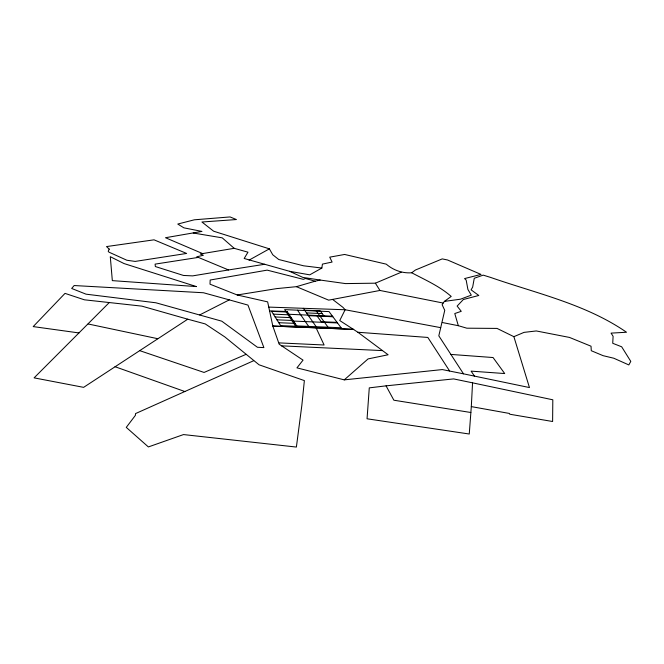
<?xml version="1.0" encoding="UTF-8"?>
<svg xmlns="http://www.w3.org/2000/svg" width="664" height="664" viewBox="0 0 664 664"><rect width="100%" height="100%" fill="white"/><g stroke="black" fill="none" stroke-linecap="round" stroke-linejoin="round"><path stroke-width="1" d="M471.315 406.609L472.552 382.837L453.653 378.912L386.058 385.85L369.275 387.867L367.059 418.785L469.257 434.015L471.315 406.609L509.529 413.473L509.678 414.212L552.614 421.507L552.813 399.794L472.552 382.837M264.637 264.289L228.524 269.949L196.768 256.752L203.375 255.291L200.246 253.98L234.184 248.319L247.971 252.179L244.178 258.487L289.595 271.31L309.756 274.838L321.857 268.048L322.43 264.106L332.091 262.064L329.734 257.151L344.616 254.461L386.274 264.164C393.287 270.215 402.425 273.477 411.713 272.779C425.25 279.942 439.634 286.242 451.205 296.434L444.374 301.406L442.124 304.718L444.747 310.329L438.813 335.835L463.497 373.832L529.457 387.56L513.878 336.673L497.037 328.414L466.825 328.19L458.318 325.7L442.315 322.521M253.698 360.701L135.522 413.597L135.39 415.357L126.276 427.384L148.379 446.938L183.513 434.571L296.385 447.063L301.838 405.43L304.369 380.596L259.076 364.802L224.839 336.93L205.242 323.924L187.763 319.193L83.623 387.353L34.096 377.866L109.269 302.552M237.222 294.982L267.642 301.871L272.821 326.065L279.187 344.209L303.041 360.129L296.941 367.864L344.259 379.866L368.08 358.909L388.116 354.767L357.888 332.257L339.744 320.546L345.131 309.756L342.973 307.366L332.598 299.414L328.622 300.145L296.401 286.674L276.614 288.624L237.222 294.982L209.998 284.184L210.173 280.025L267.144 270.132L303.332 279.353L305.515 278.498L315.143 281.196L320.156 280.042L345.529 283.594L375.384 283.179L401.222 272.24M411.713 272.779L415.373 270.049L442.224 258.902L447.569 259.989L481.026 274.431L464.568 278.573L466.169 280.083L467.912 289.487L471.307 295.14L460.467 299.198L444.374 301.406M249.05 260.139L269.377 248.851L272.755 254.777L278.764 259.516L303.597 265.808L321.857 268.048M199.731 314.91L229.279 299.871L247.962 305.091L263.882 347.604L257.441 347.28L221.768 321.177L155.857 302.776L86.029 294.169L71.687 288.466L74.152 285.537L203.524 292.758L229.279 299.871M246.078 354.327L204.072 372.446L139.88 350.708M513.878 336.673L524.045 332.373L536.28 330.954L569.505 337.436L591.035 346.21L591.267 350.708L603.119 355.68L613.768 358.22L628.825 364.926L630.8 361.399L621.67 346.791L612.723 343.296L613.104 336.291L611.063 333.12L626.525 332.249C585.756 304.112 536.736 293.488 490.671 277.436L483.184 275.128L474.262 278.266L472.66 287.055L471.1 289.844L478.802 295.472L463.356 299.514L457.131 306.079L461.256 311.316L454.782 313.541L458.318 325.7M296.401 286.674L315.143 281.196M332.598 299.414L379.957 290.458L443.012 303.025M202.703 253.623L165.485 237.72L201.947 231.412L183.895 227.843L177.769 224.05L194.386 219.801L230.059 216.937L236.401 219.543L201.922 222.008L213.642 231.205L269.377 248.851M228.524 269.949L192.626 275.884L183.447 275.444L155.334 266.538L155.11 264.123L197.988 257.458M344.259 379.866L442.29 369.574L463.497 373.832M269.65 310.901L287.13 311.491L297.513 327.078M268.854 307.1L345.131 309.756L440.722 327.659M316.064 327.792L272.821 326.065L353.713 329.394L316.064 327.792L324.098 344.998L279.096 342.89M278.772 322.704L295.048 323.385M296.991 326.298L280.631 325.626L271.551 311.35L287.504 312.055M287.711 314.23L332.457 316.188M273.327 314.138L289.355 314.844M308.453 315.682L332.871 316.745M275.12 316.969L291.239 317.658M276.938 319.816L293.131 320.504M337.088 322.38L321.193 321.7L317.143 316.056M292.218 321.027L337.511 322.945M304.568 310.146L320.206 310.852L324.239 316.371M306.502 312.902L322.214 313.599M281.378 345.836L382.472 350.6M450.881 354.418L493.053 357.539L504.706 373.55L471.116 371.134L474.453 376.106M357.888 332.257L427.84 337.445L449.603 370.968M78.983 332.938L33.2 326.597L65.014 293.38L84.37 299.804L141.897 306.146L187.763 319.193M320.156 280.042L302.884 277.419L289.595 271.31M470.851 412.502L393.876 400.218L386.058 385.85M193.241 233.014L222.232 237.845L234.184 248.319M88.129 323.974L157.708 338.698M115.021 366.711L184.858 391.528M316.33 311.026L328.041 327.203M303.265 308.295L317.018 327.883M297.513 310.188L308.669 326.406M375.384 283.179L379.957 290.458M109.22 249.116L108.19 251.282L108.946 252.137L126.857 260.246L135.165 261.417L186.617 253.449L154.04 239.828L106.506 246.576L109.22 249.116M341.097 327.75L295.422 325.858L284.64 309.607L329.029 311.599L341.097 327.75M196.395 286.574L112.332 280.631L110.29 256.694L124.002 263.55L196.395 286.574"/></g></svg>
